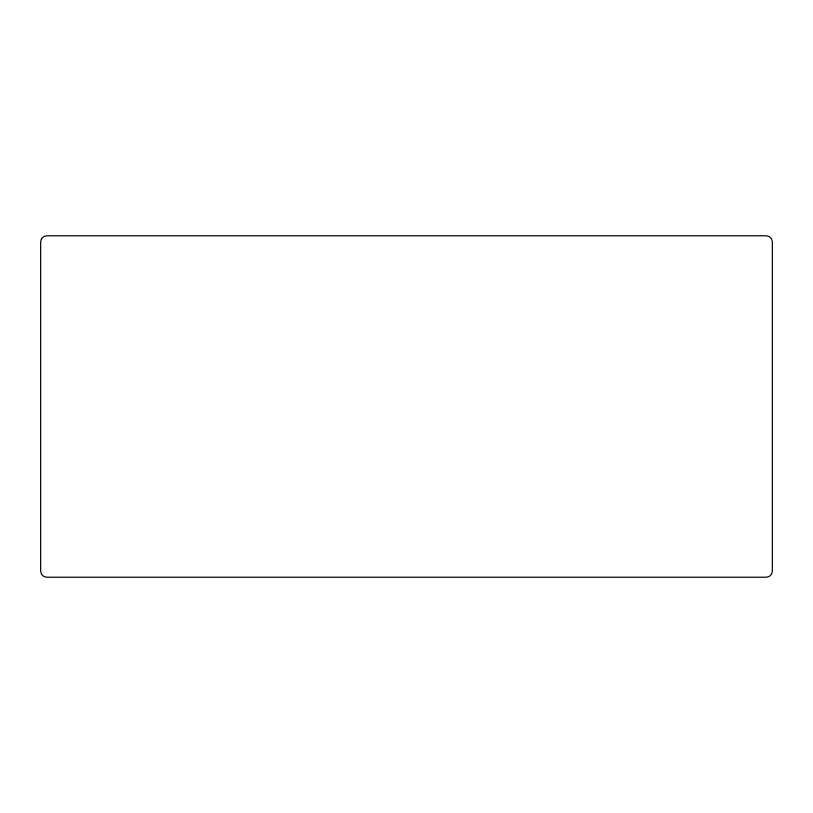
<?xml version="1.0" encoding="UTF-8"?>
<svg xmlns="http://www.w3.org/2000/svg" width="813" height="813" viewBox="0 0 813 813"><rect width="100%" height="100%" fill="white"/><g stroke="black" fill="none" stroke-linecap="round" stroke-linejoin="round"><path stroke-width="1.22" d="M41.463 238.819L40.65 241.868L40.65 571.133L41.463 574.181L43.699 576.417L46.748 577.23L766.253 577.23L769.301 576.417L771.537 574.181L772.35 571.133L772.35 241.868L771.537 238.819L769.301 236.583L766.253 235.77L46.748 235.77L43.699 236.583L41.463 238.819"/></g></svg>
